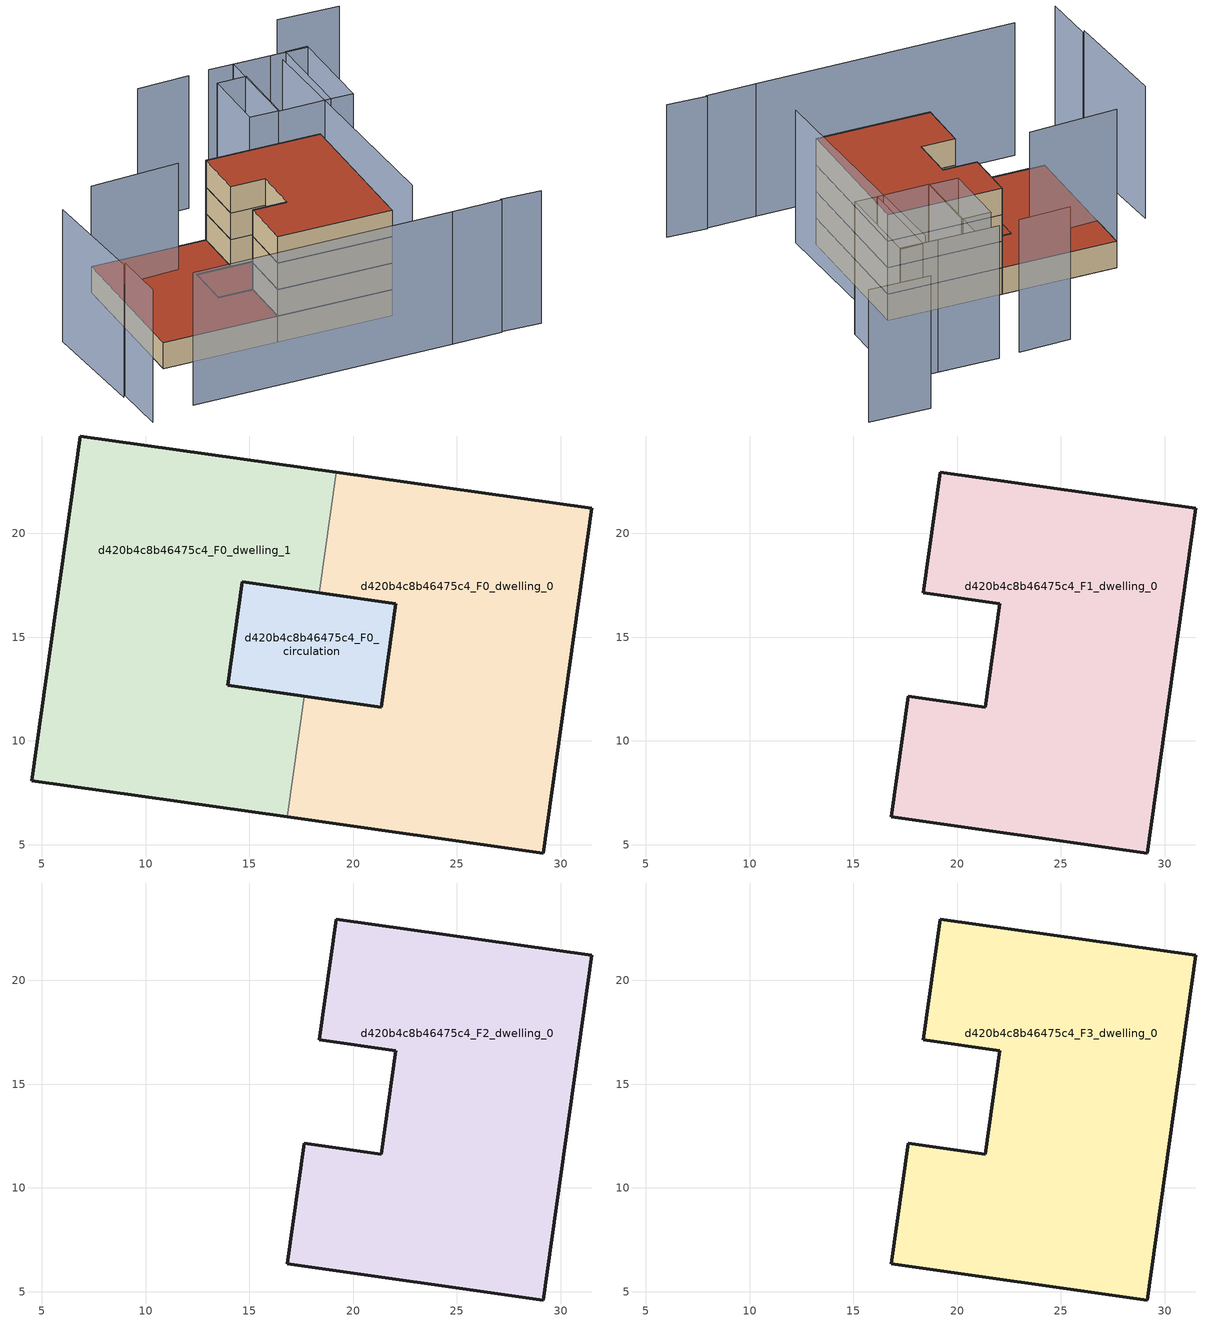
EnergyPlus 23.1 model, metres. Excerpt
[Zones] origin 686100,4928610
d420b4c8b46475c4_F0_dwelling_0
 floor ground (EU_floor_Construction): 29.16,4.6 31.51,21.21 19.18,22.95 18.36,17.14 22.06,16.62 21.35,11.63 17.65,12.16 16.83,6.35 z0
 wall outside (EU_wall_Construction): 17.65,12.16 21.35,11.63 22.05,16.62 / 22.06,16.62 18.36,17.14 / 19.18,22.95 31.51,21.21 29.16,4.6 16.83,6.35 z0:3
 wall to d420b4c8b46475c4_F0_dwelling_1 (EU_wall_Construction): 18.36,17.14 19.18,22.95 / 16.83,6.35 17.65,12.16 z0:3
d420b4c8b46475c4_F0_dwelling_1
 floor ground (EU_floor_Construction): 16.83,6.35 17.65,12.16 13.96,12.68 14.66,17.66 18.36,17.14 19.18,22.95 6.85,24.7 4.51,8.09 z0
 wall outside (EU_wall_Construction): 18.36,17.14 14.66,17.66 13.96,12.68 17.65,12.16 / 16.83,6.35 4.51,8.09 6.85,24.7 19.18,22.95 z0:3
 roof outside (EU_roof_Construction): 19.18,22.95 18.36,17.14 14.66,17.66 13.96,12.68 17.65,12.16 16.83,6.35 4.51,8.09 6.85,24.7 z3
d420b4c8b46475c4_F0_circulation
 floor ground (EU_floor_Construction): 21.35,11.63 22.06,16.62 14.66,17.66 13.96,12.68 z0
 wall outside (EU_wall_Construction): 21.35,11.63 13.96,12.68 14.66,17.66 22.06,16.62 21.35,11.63 z0:3
 roof outside (EU_roof_Construction): 22.06,16.62 21.35,11.63 13.96,12.68 14.66,17.66 z3
d420b4c8b46475c4_F1_dwelling_0
 floor to d420b4c8b46475c4_F0_dwelling_0 (EU_floor_Construction): 29.16,4.6 31.5,21.21 19.18,22.95 18.36,17.14 22.05,16.62 21.35,11.63 17.65,12.16 16.83,6.35 z3
 wall outside (EU_wall_Construction): 17.65,12.16 21.35,11.63 22.06,16.62 18.36,17.14 19.18,22.95 31.51,21.21 29.16,4.6 16.83,6.35 17.65,12.16 z3:6
d420b4c8b46475c4_F2_dwelling_0
 floor to d420b4c8b46475c4_F1_dwelling_0 (EU_floor_Construction): 29.16,4.6 31.5,21.21 19.18,22.95 18.36,17.14 22.05,16.62 21.35,11.63 17.65,12.16 16.83,6.35 z6
 wall outside (EU_wall_Construction): 17.65,12.16 21.35,11.63 22.06,16.62 18.36,17.14 19.18,22.95 31.51,21.21 29.16,4.6 16.83,6.35 17.65,12.16 z6:9
d420b4c8b46475c4_F3_dwelling_0
 floor to d420b4c8b46475c4_F2_dwelling_0 (EU_floor_Construction): 29.16,4.6 31.5,21.21 19.18,22.95 18.36,17.14 22.05,16.62 21.35,11.63 17.65,12.16 16.83,6.35 z9
 wall outside (EU_wall_Construction): 17.65,12.16 21.35,11.63 22.06,16.62 18.36,17.14 19.18,22.95 31.51,21.21 29.16,4.6 16.83,6.35 17.65,12.16 z9:12
 roof outside (EU_roof_Construction): 31.51,21.21 29.16,4.6 16.83,6.35 17.65,12.16 21.35,11.63 22.06,16.62 18.36,17.14 19.18,22.95 z12
shading: 3.02,0.45 31.05,-3.29 / -1.56,5.65 -2.12,-0.17 / -0.86,18.01 -1.81,5.55 / 36.42,-3.82 40.68,-4.57 / 31.05,-3.29 36.39,-4 / 30.63,3.28 33.57,31.13 / 37,31.88 26.35,33.43 / 44.05,37.04 37.48,38.1 / 13.73,19.52 4,20.32 / 24.06,33.46 18.45,34.12 / 24.58,23.27 25.6,30.73 / 25.6,30.73 28.75,30.3 / 28.75,30.3 27.74,22.84 / 27.74,22.84 24.58,23.27 / 33.28,22.02 34.62,32.35 / 34.62,32.35 37.02,32.04 / 37.02,32.04 35.68,21.7 / 35.68,21.7 33.28,22.02 / 34.61,32.25 33.28,22.02 / 33.28,22.02 27.64,22.75 / 27.64,22.75 28.97,32.99 / 28.97,32.99 34.61,32.25 z0:15
[Building]
EU S2 Campaign: North Axis=0; Terrain=City; Solar Distribution=FullExterior
[Site:Location]
Bologna: Latitude=44.5; Longitude=11.25; Time Zone=1; Elevation=37
[SizingPeriod:WeatherFileDays]
AnnualSizingPeriod: Begin Month=1; Begin Day of Month=1; End Month=12; End Day of Month=31; Day of Week for Start Day=Monday; Use Weather File Daylight Saving Period=No; Use Weather File Rain and Snow Indicators=No
[MATERIAL]
EU_InternalMass_Material: Roughness=MediumRough; Thickness=0.1; Conductivity=1; Density=1800; Specific Heat=900; Thermal Absorptance=0.9; Solar Absorptance=0.7; Visible Absorptance=0.7
[MATERIAL:NOMASS] Roughness=MediumRough; Thermal Absorptance=0.9; Solar Absorptance=0.7; Visible Absorptance=0.7
Name | Thermal Resistance
EU_wall_NoMass | 0.937881
EU_roof_NoMass | 0.548572
EU_floor_NoMass | 0.71348
[CONSTRUCTION]
EU_wall_Construction: EU_wall_NoMass
EU_roof_Construction: EU_roof_NoMass
EU_floor_Construction: EU_floor_NoMass
EU_InternalMass_Construction: EU_InternalMass_Material
[ZONE] Type=1; Multiplier=1; Ceiling Height=autocalculate; Floor Area=autocalculate; Part of Total Floor Area=Yes
Name | Volume
d420b4c8b46475c4_F0_dwelling_0 | 569.927
d420b4c8b46475c4_F1_dwelling_0; d420b4c8b46475c4_F2_dwelling_0; d420b4c8b46475c4_F3_dwelling_0 | 569.928
d420b4c8b46475c4_F0_dwelling_1 | 569.935
d420b4c8b46475c4_F0_circulation | 112.735
[INTERNALMASS] Construction=EU_InternalMass_Construction
Name | Zone or ZoneList | Surface Area
d420b4c8b46475c4_F0_dwelling_0_EU_InternalMass | d420b4c8b46475c4_F0_dwelling_0 | 189.978
d420b4c8b46475c4_F0_dwelling_1_EU_InternalMass | d420b4c8b46475c4_F0_dwelling_1 | 189.978
d420b4c8b46475c4_F1_dwelling_0_EU_InternalMass | d420b4c8b46475c4_F1_dwelling_0 | 417.599
d420b4c8b46475c4_F2_dwelling_0_EU_InternalMass | d420b4c8b46475c4_F2_dwelling_0 | 417.599
d420b4c8b46475c4_F3_dwelling_0_EU_InternalMass | d420b4c8b46475c4_F3_dwelling_0 | 417.599
[OTHEREQUIPMENT] Fuel Type=Electricity; Design Level Calculation Method=Watts/Area; Power per Zone Floor Area=1; Fraction Latent=0; Fraction Radiant=0; Fraction Lost=0; Carbon Dioxide Generation Rate=0; EndUse Subcategory=EU_Step8_InternalGains
Name | Zone or ZoneList or Space or SpaceList | Schedule
EU_Step8_InternalGain_d420b4c8b46475c4_F0_dwelling_0_f000 | d420b4c8b46475c4_F0_dwelling_0 | EU_Step8_GainSchedule_d420b4c8b46475c4_F0_dwelling_0_f000
EU_Step8_InternalGain_d420b4c8b46475c4_F0_dwelling_1_f000 | d420b4c8b46475c4_F0_dwelling_1 | EU_Step8_GainSchedule_d420b4c8b46475c4_F0_dwelling_1_f000
EU_Step8_InternalGain_d420b4c8b46475c4_F1_dwelling_0_f000 | d420b4c8b46475c4_F1_dwelling_0 | EU_Step8_GainSchedule_d420b4c8b46475c4_F1_dwelling_0_f000
EU_Step8_InternalGain_d420b4c8b46475c4_F2_dwelling_0_f000 | d420b4c8b46475c4_F2_dwelling_0 | EU_Step8_GainSchedule_d420b4c8b46475c4_F2_dwelling_0_f000
EU_Step8_InternalGain_d420b4c8b46475c4_F3_dwelling_0_f000 | d420b4c8b46475c4_F3_dwelling_0 | EU_Step8_GainSchedule_d420b4c8b46475c4_F3_dwelling_0_f000
[ZONEINFILTRATION:DESIGNFLOWRATE]
EU_Circulation_Infiltration_d420b4c8b46475c4_F0_circulation: Zone or ZoneList or Space or SpaceList=d420b4c8b46475c4_F0_circulation; Schedule=EU_AlwaysOn; Design Flow Rate Calculation Method=Flow/Area; Flow Rate per Floor Area=0.0005; Constant Term Coefficient=1; Temperature Term Coefficient=0; Velocity Term Coefficient=0; Velocity Squared Term Coefficient=0
[ZONEVENTILATION:DESIGNFLOWRATE] Schedule=EU_AlwaysOn; Design Flow Rate Calculation Method=AirChanges/Hour; Air Changes per Hour=0.687892; Ventilation Type=Natural; Fan Pressure Rise=0; Fan Total Efficiency=1; Constant Term Coefficient=1; Temperature Term Coefficient=0; Velocity Term Coefficient=0; Velocity Squared Term Coefficient=0; Minimum Indoor Temperature=-100; Maximum Indoor Temperature=100; Delta Temperature=-100; Minimum Outdoor Temperature=-100; Maximum Outdoor Temperature=100; Maximum Wind Speed=40
Name | Zone or ZoneList or Space or SpaceList
EU_ConstantAir_d420b4c8b46475c4_F0_dwelling_0 | d420b4c8b46475c4_F0_dwelling_0
EU_ConstantAir_d420b4c8b46475c4_F0_dwelling_1 | d420b4c8b46475c4_F0_dwelling_1
EU_ConstantAir_d420b4c8b46475c4_F1_dwelling_0 | d420b4c8b46475c4_F1_dwelling_0
EU_ConstantAir_d420b4c8b46475c4_F2_dwelling_0 | d420b4c8b46475c4_F2_dwelling_0
EU_ConstantAir_d420b4c8b46475c4_F3_dwelling_0 | d420b4c8b46475c4_F3_dwelling_0
[HVACTEMPLATE:THERMOSTAT] Constant Heating Setpoint=20; Constant Cooling Setpoint=50
EU_HeatOnly_d420b4c8b46475c4_F0_dwelling_0; EU_HeatOnly_d420b4c8b46475c4_F0_dwelling_1; EU_HeatOnly_d420b4c8b46475c4_F1_dwelling_0; EU_HeatOnly_d420b4c8b46475c4_F2_dwelling_0; EU_HeatOnly_d420b4c8b46475c4_F3_dwelling_0
[HVACTEMPLATE:ZONE:IDEALLOADSAIRSYSTEM] System Availability Schedule=EU_AlwaysOn; Maximum Heating Supply Air Temperature=50; Minimum Cooling Supply Air Temperature=13; Maximum Heating Supply Air Humidity Ratio=0.0156; Minimum Cooling Supply Air Humidity Ratio=0.0077; Heating Limit=NoLimit; Cooling Limit=NoLimit; Heating Availability Schedule=EU_AlwaysOn; Cooling Availability Schedule=EU_CoolingOff; Dehumidification Control Type=ConstantSensibleHeatRatio; Cooling Sensible Heat Ratio=0.7; Dehumidification Setpoint=60; Humidification Control Type=None; Humidification Setpoint=30; Outdoor Air Method=None; Outdoor Air Flow Rate per Person=0.00944; Outdoor Air Flow Rate per Zone Floor Area=0; Outdoor Air Flow Rate per Zone=0; Demand Controlled Ventilation Type=None; Outdoor Air Economizer Type=NoEconomizer; Heat Recovery Type=None; Sensible Heat Recovery Effectiveness=0.7; Latent Heat Recovery Effectiveness=0.65
Name | Template Thermostat
d420b4c8b46475c4_F0_dwelling_0 | EU_HeatOnly_d420b4c8b46475c4_F0_dwelling_0
d420b4c8b46475c4_F0_dwelling_1 | EU_HeatOnly_d420b4c8b46475c4_F0_dwelling_1
d420b4c8b46475c4_F1_dwelling_0 | EU_HeatOnly_d420b4c8b46475c4_F1_dwelling_0
d420b4c8b46475c4_F2_dwelling_0 | EU_HeatOnly_d420b4c8b46475c4_F2_dwelling_0
d420b4c8b46475c4_F3_dwelling_0 | EU_HeatOnly_d420b4c8b46475c4_F3_dwelling_0
[SIZING:ZONE] Zone Cooling Design Supply Air Temperature Input Method=SupplyAirTemperature; Zone Cooling Design Supply Air Temperature=13; Zone Heating Design Supply Air Temperature Input Method=SupplyAirTemperature; Zone Heating Design Supply Air Temperature=50; Zone Cooling Design Supply Air Humidity Ratio=0.008; Zone Heating Design Supply Air Humidity Ratio=0.008; Cooling Design Air Flow Method=DesignDay; Cooling Design Air Flow Rate=0; Cooling Minimum Air Flow per Zone Floor Area=0.000762; Cooling Minimum Air Flow=0; Cooling Minimum Air Flow Fraction=0.2; Heating Design Air Flow Method=DesignDay; Heating Design Air Flow Rate=0; Heating Maximum Air Flow per Zone Floor Area=0.002032; Heating Maximum Air Flow=0.141576; Heating Maximum Air Flow Fraction=0.3; Account for Dedicated Outdoor Air System=No; Dedicated Outdoor Air System Control Strategy=NeutralSupplyAir; Dedicated Outdoor Air Low Setpoint Temperature for Design=autosize; Dedicated Outdoor Air High Setpoint Temperature for Design=autosize; Zone Load Sizing Method=Sensible Load Only No Latent Load; Zone Latent Cooling Design Supply Air Humidity Ratio Input Method=HumidityRatioDifference; Zone Cooling Design Supply Air Humidity Ratio Difference=0.005; Zone Latent Heating Design Supply Air Humidity Ratio Input Method=HumidityRatioDifference; Zone Humidification Design Supply Air Humidity Ratio Difference=0.005
d420b4c8b46475c4_F0_dwelling_0; d420b4c8b46475c4_F0_dwelling_1; d420b4c8b46475c4_F1_dwelling_0; d420b4c8b46475c4_F2_dwelling_0; d420b4c8b46475c4_F3_dwelling_0
[SCHEDULE:CONSTANT]
Name | Hourly Value
EU_AlwaysOn | 1
EU_CoolingOff | 0
[SCHEDULE:FILE] Column Number=1; Rows to Skip at Top=0; Number of Hours of Data=8760; Column Separator=Comma; Interpolate to Timestep=No; Minutes per Item=60; Adjust Schedule for Daylight Savings=Yes
Name | File
EU_Step8_GainSchedule_d420b4c8b46475c4_F0_dwelling_0_f000 | ../../schedules/d420b4c8b46475c4/d420b4c8b46475c4_F0_dwelling_0_f000_gain.csv
EU_Step8_GainSchedule_d420b4c8b46475c4_F0_dwelling_1_f000 | ../../schedules/d420b4c8b46475c4/d420b4c8b46475c4_F0_dwelling_1_f000_gain.csv
EU_Step8_GainSchedule_d420b4c8b46475c4_F1_dwelling_0_f000 | ../../schedules/d420b4c8b46475c4/d420b4c8b46475c4_F1_dwelling_0_f000_gain.csv
EU_Step8_GainSchedule_d420b4c8b46475c4_F2_dwelling_0_f000 | ../../schedules/d420b4c8b46475c4/d420b4c8b46475c4_F2_dwelling_0_f000_gain.csv
EU_Step8_GainSchedule_d420b4c8b46475c4_F3_dwelling_0_f000 | ../../schedules/d420b4c8b46475c4/d420b4c8b46475c4_F3_dwelling_0_f000_gain.csv
